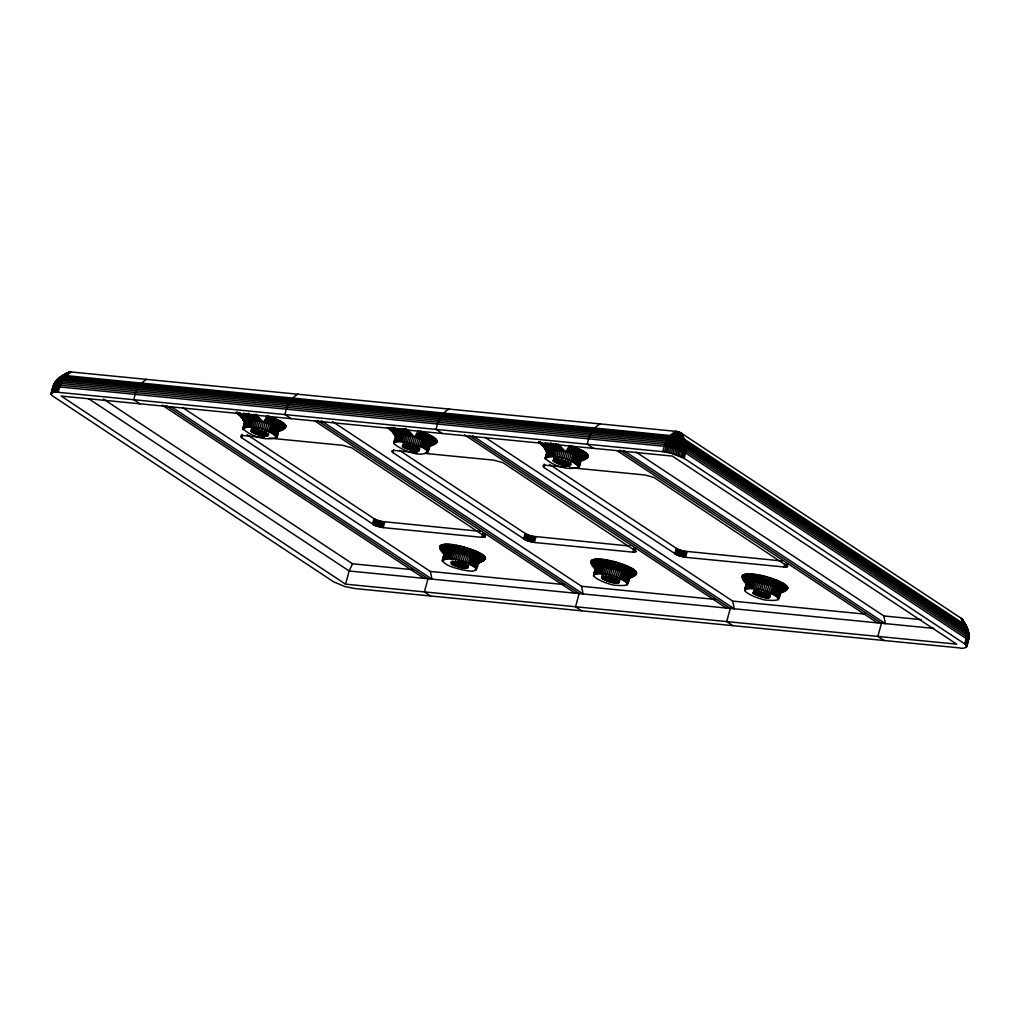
<?xml version="1.0" encoding="UTF-8"?>
<svg xmlns="http://www.w3.org/2000/svg" width="1020" height="1020" viewBox="0 0 1020 1020"><rect width="100%" height="100%" fill="white"/><g stroke="black" fill="none" stroke-linecap="round" stroke-linejoin="round"><path stroke-width="1.5" d="M671.122 453.199L684.254 458.413L964.499 643.76C970.339 646.935 962.854 649.294 959.603 647.917L354.998 588.565L345.015 586.577L333.617 581.821L53.371 396.474C47.532 393.312 55.016 390.94 58.267 392.317L662.872 451.669L671.122 453.199L677.65 431.664L681.079 433.003L961.324 618.35L967.138 627.695L968.388 631.992L961.834 618.796L967.138 627.695L966.577 628.792M968.477 631.635L966.922 627.325L965.506 626.089L684.535 440.308L681.079 433.003C686.243 440.347 686.664 449.654 683.247 457.789M968.745 633.892C968.35 639.221 969.994 631.303 966.692 631.074L686.447 445.727L676.132 441.43L667.093 439.62L62.501 380.269C57.834 378.522 52.492 382.882 53.448 387.549L52.861 389.372L53.932 385.522L60.295 385.139L664.887 444.49L674.819 446.467L686.154 451.184L966.399 636.531L968.758 639.221L967.47 642.167C969.421 638.839 970.377 631.928 966.45 629.327L686.205 443.981L676.502 439.939L667.985 438.243L63.38 378.892C58.918 377.056 52.76 382.245 54.697 386.312M680.799 456.539C683.77 448.621 684.637 439.594 679.613 432.276L679.192 442.387L676.247 454.729M452.268 559.151L454.129 552.381L454.346 544.935C447.334 543.278 432.059 543.38 444.325 554.357L442.463 561.127C447.359 566.533 455.277 567.923 462.034 569.823C465.694 569.976 475.435 573.61 476.008 568.369C469.174 562.683 448.851 554.663 442.463 561.127M603.419 573.979C611.26 573.138 643.097 587.571 616.667 585.314C609.552 586.028 578.519 572.284 603.419 573.979L605.268 567.209L605.497 559.776C597.605 558.259 583.389 557.94 595.808 569.734L591.46 562.645L595.808 569.734M754.571 588.82C762.412 587.979 794.249 602.412 767.818 600.155C760.703 600.856 729.67 587.125 754.571 588.82L756.419 582.05L756.636 574.617C748.756 573.1 734.54 572.781 746.959 584.562L742.598 577.473L746.959 584.562M672.856 453.67L677.101 437.35L677.65 431.664L676.337 431.396L71.145 371.969C66.861 373.027 58.484 376.38 57.515 380.957M476.149 569.772C484.054 556.665 463.768 555.148 455.812 552.636L456.335 545.279L454.346 544.935L455.812 552.636L453.951 559.406M626.968 584.983C636.301 571.697 614.69 570.065 606.951 567.477L607.486 560.12L605.497 559.776L606.951 567.477L605.102 574.247M778.451 599.454C786.356 586.334 766.071 584.83 758.102 582.318L758.638 574.948L756.636 574.617L758.102 582.318L756.253 589.088M677.854 455.315L680.748 441.341L678.988 432.046L677.688 441.889L674.577 454.18M684.535 440.308L680.671 432.76C685.376 440.181 685.312 449.195 682.087 457.164M242.773 428.655C252.526 424.116 269.28 429.484 276.751 437.376C266.424 441.392 250.792 436.331 242.773 428.655L244.915 421.043C253.687 418.99 285.625 422.637 276.611 437.797M393.924 443.496C393.707 425.633 423.045 438.919 429.7 444.975C430.325 463.067 400.261 449.986 393.924 443.496L396.066 435.884L394.817 433.296M395.824 436.279L396.257 437.758L391.501 429.496L395.824 436.279L392.993 431.422M444.325 554.357L440.002 547.192L444.172 553.86L444.886 552.687L447.244 552.062L455.812 552.636M545.075 458.324C554.829 453.798 571.582 459.153 579.041 467.058C568.726 471.061 553.082 466 545.075 458.324L547.204 450.725C555.976 448.66 587.928 452.319 578.901 467.479M606.951 567.477C603.789 567.477 596.241 564.838 595.476 569.185L591.039 561.472L595.374 568.255L593.474 575.471M758.102 582.318C754.94 582.305 747.392 579.679 746.615 584.026L744.766 590.797M457.546 552.967L458.388 545.674L456.335 545.279L457.546 552.967L455.698 559.738M608.698 567.808L609.539 560.515L607.486 560.12L608.698 567.808L606.849 574.579M759.849 582.649L760.678 575.356L758.638 574.948L759.849 582.649L758 589.42M963.046 621.868L961.924 618.987L966.055 626.828L961.477 619.369L962.701 621.983M53.843 384.833L55.348 383.558L60.945 383.405L665.537 442.756L675.291 444.707L686.409 449.335L966.654 634.682L968.885 636.875L967.954 641.861M968.592 636.378L966.488 645.481M683.706 439.849L682.775 439.403L680.174 432.518L681.921 437.886L682.023 443.47L679.371 455.914M682.775 439.403L680.671 438.523L679.613 432.276M459.331 553.35L460.466 546.133L458.388 545.674L459.331 553.35L457.483 560.12M610.483 568.191L611.617 560.975L609.539 560.515L610.483 568.191L608.634 574.961M761.634 583.032L762.769 575.815L760.678 575.356L761.634 583.032L759.785 589.802M478.406 563.014C497.76 556.933 470.309 549.066 464.674 547.217L461.142 553.796L460.466 546.133L462.57 546.656L459.293 560.567M627.3 584.613L629.251 576.95L636.658 573.138L628.817 578.212L635.83 574.502L628.307 578.519C649.842 572.411 622.366 564.034 615.825 562.045L612.293 568.637L611.617 560.975L613.721 561.484L610.444 575.408M779.968 593.053L787.733 588.489L779.446 593.347C800.993 587.252 773.517 578.875 766.976 576.886L763.444 583.466L762.769 575.815L764.872 576.325L761.596 590.236M69.602 372.772C66.988 371.535 60.422 377.107 57.273 379.772M52.466 388.403L54.85 386.924L59.746 386.95L664.339 446.301L674.335 448.29L685.721 453.033L965.965 638.38L968.248 641.503M60.129 377.604L69.768 371.981L58.905 378.19L55.998 382.015L61.825 376.354L69.322 372.364L60.205 377.311L69.36 372.211L60.205 377.311M968.911 635.804L968.745 633.088M461.104 561.051L464.674 547.217L462.57 546.656M612.242 575.892L615.825 562.045L613.721 561.484M763.393 590.733L766.976 576.886L764.872 576.325M51 393.771L52.568 387.982M51.102 394.243L52.861 387.625M51.88 392.7C53.27 386.771 56.036 375.73 64.337 377.642L668.929 437.006L676.821 438.575L685.81 442.323L966.055 627.67L967.852 629.429L968.146 632.298M52.543 392.47C53.881 385.738 57.757 374.684 66.402 375.64L677.14 436.216L684.547 439.276L964.793 624.622L966.922 627.325M53.384 392.292C54.506 382.959 60.792 375.003 69.768 371.981M54.391 392.203C55.59 383.137 61.302 375.003 70.138 371.943L60.766 376.839M55.552 392.164C56.852 383.38 61.927 375.092 70.597 371.93C62.602 375.704 58.216 383.8 56.852 392.203M58.267 392.317C59.759 384.17 63.495 376.048 71.145 371.969L62.564 376.482M242.926 429.152L244.774 422.382L241.778 417.065M243.487 427.482L245.335 420.712L236.155 412.564M269.127 438.103L342.669 445.319L351.772 447.818L485.38 536.711L481.759 537.31L383.188 527.633L375.079 525.568L241.651 437.72L241.855 434.482M243.257 429.688L245.947 420.431L236.857 412.284M241.651 437.72L242.416 434.902M244.889 426.997L246.738 420.227L238.858 413.1M245.845 426.844L247.694 420.087L239.496 412.603M246.967 426.781L248.816 420.01L241.855 413.597M248.217 426.768L250.078 419.998L243.321 413.278M249.619 426.832L251.468 420.074L244.826 413.368M251.124 426.972L252.973 420.202L246.432 413.521M250.856 431.231C253.674 427.048 264.741 431.549 268.821 434.775C265.06 438.511 255.306 434.265 250.856 431.231L251.647 428.311M251.302 431.664L252.106 428.757M252.73 427.176L254.579 420.406L248.14 413.75M251.94 432.136L252.73 429.216M252.73 432.62L253.929 428.247M254.413 427.431L256.262 420.673L250.971 415.14M253.687 433.105L254.873 428.731M256.147 427.762L258.009 420.992L251.761 414.388M254.758 433.589L255.956 429.216M255.944 434.048L257.537 428.221M257.933 428.145L259.794 421.387L253.304 414.426M257.206 434.494L258.404 430.121M259.743 428.591L261.592 421.821L255.574 414.694M258.532 434.902L259.73 430.529M259.87 435.272L261.464 429.445M261.553 429.076L263.402 422.305L267.214 415.841C273.819 417.868 298.312 426.22 277.606 431.702L285.88 426.832L278.128 431.396M261.222 435.591L262.408 431.218M263.338 429.611L267.214 415.841M262.535 435.846L263.721 431.473M265.085 430.172L269.267 416.492L265.187 422.841M263.785 436.037L264.983 431.677M264.945 436.178L266.144 431.804M266.768 430.784L271.269 417.18L266.934 423.415M266.003 436.228L266.806 433.322M266.934 436.216L267.724 433.309M268.375 431.396L273.207 417.881L268.617 424.014M267.699 436.139L268.502 433.219M269.879 432.046L271.728 425.276L275.056 418.621L270.224 424.639M271.282 432.697L273.13 425.926L278.422 420.125L271.728 425.276L276.802 419.36M272.544 433.347L274.393 426.577L279.926 420.89L273.13 425.926M273.653 433.997L275.515 427.227L281.278 421.642L274.393 426.577M274.622 434.635L276.471 427.864L282.476 422.395L275.515 427.227M275.413 435.247L277.262 428.476L283.522 423.121L276.471 427.864M276.025 435.833L277.873 429.063L284.376 423.835L277.262 428.476M275.757 438.472L277.236 433.054M276.458 436.394L278.307 429.624L285.065 424.511L277.873 429.063M276.28 438.166L278.549 430.134L285.855 425.761L278.307 429.624L285.549 425.161M345.538 584.154L61.162 396.079L672.333 456.08L956.709 644.155L345.538 584.154L349.133 570.996L352.512 563.792L413.176 569.746M394.447 442.629L396.487 435.553L387.307 427.406M372.491 524.267L374.034 518.632L247.159 434.711M393.975 443.05L395.25 442.042L397.099 435.272L389.143 428.145M424.97 453.403L493.82 460.16L502.924 462.659L636.531 551.552L632.91 552.151L534.34 542.474L526.231 540.409L392.789 452.561L393.567 449.743M373.218 524.701L374.761 519.065L374.034 518.632M395.25 442.042L396.04 441.826L397.889 435.068L390.01 427.941M374.098 525.134L375.64 519.499L374.761 519.065M396.04 441.826L396.997 441.685L398.845 434.915L390.647 427.444M375.079 525.568L376.622 519.932L375.64 519.499M396.997 441.685L398.106 441.609L399.967 434.851L391.846 427.367M376.176 525.989L377.719 520.353L376.622 519.932M398.106 441.609L399.368 441.609L401.23 434.839L394.472 428.119M377.336 526.384L378.879 520.748L377.719 520.353M399.368 441.609L400.758 441.673L402.619 434.902L397.073 429.318M378.535 526.741L380.077 521.092L378.879 520.748M400.758 441.673L402.275 441.813L404.124 435.043L397.583 428.362M379.759 527.047L381.301 521.411L480.178 531.369M402.454 446.505C401.663 440.92 416.708 446.964 419.615 449.195C418.2 453.913 406.368 448.94 402.454 446.505L403.257 443.598M402.275 441.813L403.869 442.004L405.731 435.247L399.292 428.591M380.957 527.302L382.5 521.666M403.091 446.977L403.882 444.057M382.105 527.506L383.647 521.857M403.882 447.448L404.685 444.541M403.869 442.004L405.552 442.272L407.413 435.502L401.064 428.872M383.188 527.633L384.731 521.998M404.838 447.933L406.024 443.572M405.552 442.272L407.299 442.603L409.147 435.833L402.913 429.229M405.909 448.417L407.107 444.044M407.095 448.889L408.293 444.516M407.299 442.603L409.084 442.986L410.945 436.216L404.443 429.267M408.357 449.335L409.951 443.509M409.084 442.986L410.894 443.432L412.743 436.662L405.718 428.336M409.683 449.743L410.869 445.37M414.49 444.452L412.705 443.917L414.553 437.147L418.366 430.682L414.49 444.452C418.786 446.479 426.577 447.41 427.75 452.638M411.022 450.113L412.22 445.74M412.373 450.432L413.967 444.592M413.674 450.687L414.872 446.314M416.236 445.013L420.418 431.332C427.125 433.398 448.532 441.698 428.757 446.543L436.751 442.132L428.757 446.543M414.936 450.878L416.134 446.505M416.096 451.006L417.295 446.645M417.919 445.612L422.42 432.008L418.085 438.243M417.154 451.069L418.353 446.696M418.085 451.057L418.876 448.15M419.526 446.237L424.358 432.722L419.768 438.842M418.85 450.98L419.653 448.06M421.031 446.887L422.879 440.117L426.207 433.462L421.375 439.467M422.42 447.538L424.282 440.767L429.573 434.966L422.879 440.117L427.954 434.201M423.683 448.188L425.544 441.418L431.077 435.719L424.282 440.767M424.804 448.838L426.653 442.068L432.429 436.483L425.544 441.418M425.773 449.463L427.622 442.706L433.627 437.223L426.653 442.068M426.564 450.088L428.413 443.317L434.66 437.962L427.622 442.706M427.176 450.674L429.025 443.904L435.527 438.664L428.413 443.317M427.609 451.235L429.458 444.465L436.216 439.352L429.025 443.904M427.418 453.007L429.7 444.975L437.006 440.602L429.458 444.465L436.7 439.99M442.374 560.184L444.223 553.414L439.977 546.121M442.323 560.63L444.465 553.019L440.729 545.266L444.886 552.687L443.037 559.457M443.649 559.177L445.498 552.406L442.221 544.654L446.288 552.202L444.439 558.973M445.396 558.82L447.244 552.062L444.427 544.31L448.366 551.986L446.505 558.756M447.767 558.743L449.616 551.973L448.851 544.31L451.018 552.037L449.157 558.807M450.661 558.947L452.523 552.177L452.421 544.654L454.129 552.381M451.49 564.111C447.155 557.927 465.413 563.92 467.466 565.883C470.233 571.761 453.875 565.743 451.49 564.111L452.281 561.191M452.281 564.583L453.084 561.676M453.224 565.08L454.027 562.16M454.308 565.552L455.506 561.191M455.494 566.024L456.692 561.65M456.756 566.47L457.954 562.096M458.082 566.878L459.676 561.051M459.421 567.247L460.619 562.874M460.759 567.566L461.958 563.193M462.889 561.586L466.765 547.817L462.952 554.281M462.073 567.821L463.666 561.994M464.635 562.147L468.817 548.467L464.737 554.816M463.335 568.012L464.521 563.652M464.495 568.153L465.694 563.779M466.318 562.747L470.819 549.155L466.484 555.39M465.553 568.204L466.357 565.297M466.484 568.191L467.275 565.284M467.925 563.371L472.757 549.856L468.167 555.989M467.249 568.114L468.053 565.195M467.848 567.961L468.652 565.042M469.429 564.022L471.278 557.251L474.606 550.596L469.774 556.614M470.819 564.672L472.681 557.902L477.972 552.1L471.278 557.251L476.34 551.336M472.081 565.322L473.943 558.552L479.476 552.853L472.681 557.902M473.203 565.972L475.052 559.202L480.828 553.618L473.943 558.552M481.759 537.31L482.919 533.077M474.16 566.61L476.021 559.84L482.026 554.37L475.052 559.202M482.74 537.387L483.518 534.556M474.963 567.222L476.812 560.452L483.059 555.097L476.021 559.84M483.595 537.374L484.36 534.556M475.575 567.808L477.424 561.038L483.926 555.798L476.812 560.452M484.296 537.31L485.074 534.493M475.294 570.448L477.857 561.599L484.602 556.486L477.424 561.038M475.817 570.142L478.099 562.109L485.405 557.736L477.857 561.599L485.099 557.137M484.844 537.17L485.609 534.352M545.216 458.821L547.077 452.051L544.068 446.747M545.789 457.151L547.638 450.381L545.56 446.671M523.642 539.108L525.185 533.46L399.623 450.419M569.861 467.619L644.971 475.001L654.062 477.5L787.682 566.393L784.061 566.992L685.491 557.315L677.382 555.25L543.94 467.402L544.157 464.164M545.56 459.357L548.25 450.113L539.146 441.966M543.94 467.402L544.718 464.584M524.369 539.542L525.912 533.894L525.185 533.46M547.192 456.667L549.04 449.897L540.026 441.762M525.236 539.975L526.779 534.34L525.912 533.894M548.148 456.526L549.997 449.756L542.971 443.343M526.231 540.409L527.774 534.773L526.779 534.34M549.257 456.45L551.106 449.68L544.144 443.267M527.327 540.829L528.87 535.194L527.774 534.773M550.519 456.45L552.368 449.68L545.623 442.96M528.487 541.225L530.03 535.577L528.87 535.194M551.909 456.514L553.758 449.743L547.115 443.05M529.686 541.569L531.229 535.933L530.03 535.577M553.414 456.641L555.275 449.884L548.734 443.203M530.91 541.888L532.453 536.239L629.761 546.057M553.159 460.912C555.976 456.718 567.043 461.219 571.123 464.457C567.362 468.193 557.596 463.934 553.159 460.912L553.949 457.993M553.605 461.346L554.395 458.426M555.02 456.845L556.869 450.075L550.43 443.419M532.108 542.143L533.651 536.507M554.23 461.805L555.033 458.898M555.033 462.289L556.231 457.916M533.256 542.347L534.799 536.698M556.703 457.113L558.552 450.343L552.215 443.713M555.976 462.774L557.175 458.401M534.34 542.474L535.882 536.839M558.45 457.444L560.299 450.674L554.064 444.07M557.06 463.258L558.259 458.885M558.246 463.73L559.432 459.357M560.235 457.827L562.084 451.057L555.594 444.108M559.508 464.176L560.707 459.803M562.045 458.26L563.894 451.503L557.863 444.363M560.822 464.584L562.02 460.211M562.173 464.942L563.371 460.581M563.843 458.758L565.705 451.987L569.517 445.523C576.121 447.55 600.614 455.902 579.908 461.384L587.903 456.973L580.469 460.964M563.512 465.26L564.71 460.887M565.641 459.281L569.517 445.523M564.825 465.528L566.024 461.155M567.375 459.854L571.57 446.173L567.49 452.523M566.087 465.719L567.273 461.346M567.247 465.847L568.446 461.473M569.071 460.453L573.572 446.849L569.236 453.084M568.306 465.911L569.109 462.991M569.236 465.898L570.027 462.978M570.677 461.078L575.51 447.563L570.919 453.683M570.001 465.821L570.805 462.901M572.182 461.716L574.03 454.945L577.358 448.29L572.526 454.308M573.572 462.366L575.42 455.596L580.724 449.794L574.03 454.945L579.092 449.042M574.834 463.029L576.683 456.259L582.229 450.559L575.42 455.596M575.956 463.666L577.804 456.896L583.58 451.312L576.683 456.259M576.912 464.304L578.774 457.534L584.779 452.064L577.804 456.896M577.715 464.929L579.564 458.158L585.811 452.803L578.774 457.534M578.327 465.515L580.176 458.745L586.678 453.505L579.564 458.158M578.047 468.142L579.156 464.087M578.761 466.063L580.609 459.306L587.354 454.18L580.176 458.745M578.569 467.836L580.852 459.816L588.158 455.443L580.609 459.306L587.851 454.831M593.755 574.63L595.603 567.859L591.88 560.107L596.037 567.515L593.614 575.956M594.8 574.018L596.649 567.247L593.372 559.495L597.439 567.043L595.591 573.801M596.547 573.661L598.396 566.89L595.565 559.151L599.505 566.827L597.656 573.584M598.918 573.584L600.767 566.814L600.002 559.151L602.157 566.878L600.308 573.648M601.813 573.788L603.674 567.018L603.572 559.495L605.268 567.209M601.558 578.047C604.363 573.852 615.442 578.365 619.522 581.591C615.761 585.327 605.995 581.081 601.558 578.047L602.348 575.127M602.004 578.48L602.794 575.573M602.629 578.952L603.432 576.032M603.432 579.424L604.235 576.517M604.375 579.908L605.574 575.548M605.459 580.393L606.658 576.019M606.645 580.864L607.831 576.491M607.907 581.311L609.106 576.938M609.22 581.719L610.419 577.345M610.572 582.088L612.166 576.249M611.911 582.394L613.109 578.034M614.027 576.428L617.916 562.658L614.104 569.122M613.224 582.662L614.422 578.289M615.774 576.988L619.969 563.308L615.889 569.657M614.486 582.853L615.672 578.48M615.646 582.981L616.845 578.608M617.47 577.588L621.97 563.983L617.635 570.218M616.705 583.045L617.508 580.125M617.623 583.032L618.426 580.125M619.076 578.212L623.908 564.697L619.318 570.817M618.4 582.956L619.191 580.036M619 582.803L619.803 579.883M620.581 578.85L622.429 572.092L625.744 565.424L620.925 571.442M621.97 579.5L623.819 572.743L629.123 566.942L622.429 572.092L627.491 566.176M623.233 580.163L625.081 573.393L630.628 567.694L623.819 572.743M624.355 580.813L626.203 574.043L631.979 568.459L625.081 573.393M632.91 552.151L634.07 547.918M625.311 581.438L627.172 574.668L633.178 569.198L626.203 574.043M633.892 552.215L635.052 547.995M626.101 582.063L627.963 575.293L634.211 569.938L627.172 574.668M634.746 552.215L635.511 549.397M626.726 582.649L628.575 575.879L635.077 570.639L627.963 575.293M662.872 451.669C664.351 443.522 668.1 435.412 675.737 431.32L668.47 439.786L664.39 451.847M627.16 583.211L629.008 576.44L635.753 571.327L628.575 575.879M665.996 452.089L670.65 438.6L676.987 431.511L671.44 440.283L667.666 452.408M669.388 452.765L674.577 435.578L677.65 431.664M684.254 458.413L686.511 447.512L684.547 439.276M674.794 553.936L676.337 548.301L549.448 464.38M675.52 554.383L677.063 548.734L676.337 548.301M676.387 554.816L677.93 549.181L677.063 548.734M677.382 555.25L678.925 549.614L677.93 549.181M678.478 555.67L680.021 550.022L678.925 549.614M679.639 556.053L681.181 550.417L680.021 550.022M680.837 556.41L682.38 550.774L681.181 550.417M682.048 556.729L683.604 551.081L782.48 561.038M683.26 556.984L684.803 551.336M684.407 557.175L685.95 551.539M685.491 557.315L687.034 551.667M744.664 589.853L746.525 583.083L742.279 575.803M744.625 590.299L746.755 582.7L743.032 574.936L747.188 582.356L745.327 589.126M745.939 588.859L747.8 582.088L744.524 574.324L748.591 581.872L746.729 588.642M747.698 588.502L749.547 581.731L746.716 573.979L750.656 581.655L748.807 588.425M750.07 588.425L751.918 581.655L751.153 573.992L753.308 581.719L751.459 588.489M752.964 588.616L754.813 581.846L754.724 574.336L756.419 582.05M753.155 593.321C752.352 587.737 767.397 593.78 770.317 596.011C768.901 600.729 757.069 595.756 753.155 593.321L753.946 590.401M753.78 593.78L754.583 590.873M754.583 594.265L755.374 591.345M755.527 594.749L756.725 590.376M756.61 595.234L757.796 590.861M757.784 595.706L758.982 591.332M759.058 596.152L760.244 591.778M760.372 596.56L761.57 592.186M761.723 596.917L762.922 592.556M763.062 597.236L764.656 591.409M765.178 591.256L769.067 577.498L765.242 583.963M764.375 597.503L765.574 593.13M766.925 591.829L771.12 578.149L767.04 584.486M765.625 597.694L766.823 593.321M766.798 597.822L767.996 593.449M768.608 592.429L773.122 578.824L768.774 585.059M767.856 597.886L769.054 593.512M768.774 597.873L769.577 594.953M770.215 593.053L775.047 579.538L770.47 585.658M769.552 597.784L770.342 594.877M771.732 593.691L773.581 586.921L776.896 580.265L772.076 586.283M773.122 594.341L774.971 587.571L780.274 581.77L773.581 586.921L778.643 581.017M774.384 594.991L776.233 588.234L781.766 582.535L774.971 587.571M775.506 595.642L777.355 588.871L783.13 583.287L776.233 588.234M784.061 566.992L784.839 564.175M776.462 596.279L778.311 589.509L784.329 584.039L777.355 588.871M785.043 567.056L785.808 564.238M777.253 596.891L779.114 590.134L785.362 584.766L778.311 589.509M785.897 567.056L786.662 564.238M777.877 597.49L779.726 590.72L786.229 585.48L779.114 590.134M786.599 566.98L787.363 564.162M778.298 598.039L780.16 591.269L786.904 586.156L779.726 590.72M778.12 599.811L780.402 591.791L787.708 587.418L780.16 591.269L787.402 586.806M787.134 566.852L787.912 564.034M964.499 643.76C968.133 635.332 967.228 625.566 961.324 618.35C967.84 625.655 970.211 635.881 966.004 644.933M965.341 644.359C969.166 635.753 967.738 625.795 961.643 618.579L966.577 626.943M966.361 646.195L967.1 643.505M966.781 645.991L968.248 640.624M966.475 647.241L968.337 641.083M52.568 388.875L53.461 385.815M480.981 560.63L482.167 560.49L476.455 563.92L484.678 559.674L477.679 563.371L485.52 558.297L478.099 562.109M429.751 445.447L437.121 441.163L429.7 444.975M580.903 460.288L588.26 456.004L580.852 459.816M53.167 387.052L55.628 382.143L61.684 381.786L666.277 441.137L674.092 442.578L686.511 447.512L966.756 632.859L968.911 634.975L968.592 638.074L967.623 629.034M53.065 386.58L55.169 382.423M243.665 418.455L244.621 421.885L240.452 415.216L244.774 422.382M545.343 446.849L546.924 451.554L543.583 446.224M416.339 437.682L420.418 431.332M62.041 376.074L61.927 377.017M60.205 377.948L69.322 372.364M146.714 379.389C139.077 383.469 135.328 391.591 133.85 399.738L140.033 403.831M297.865 394.217C290.228 398.31 286.48 406.432 285.001 414.579L291.172 418.659M449.017 409.058C441.379 413.151 437.631 421.273 436.139 429.407L442.323 433.5M600.168 423.899C592.518 427.992 588.782 436.101 587.29 444.248L593.474 448.341M65.815 374.99L69.411 372.555L65.662 374.786M63.393 376.456L674.615 436.7L675.865 435.871M579.411 461.104L583.733 458.324M628.894 577.549L632.132 575.458L628.269 577.613M674.615 436.7L677.14 436.216L678.325 431.842L678.415 436.585L680.671 438.523M636.25 571.965L629.008 576.44L636.556 572.577L629.251 576.95M279.187 430.567L284.478 428.03L278.167 431.294M429.19 446.097L434.788 443.139M580.342 460.938L586.768 457.712L579.908 461.384M628.741 578.072L632.17 576.007M779.892 592.913L786.318 589.688L780.007 592.939M278.6 430.606L285.97 426.322L278.549 430.134M780.453 592.263L787.81 587.979L780.402 591.791M61.238 376.673L62.934 375.704M675.852 437.006L678.415 436.585M478.01 563.002L485.431 558.807L478.15 562.581M277.351 431.396L281.303 429.229M428.489 446.237L433.768 443.356L432.582 443.496M579.64 461.078L584.919 458.184M479.527 561.931L482.167 560.49M629.365 577.486L631.992 576.045M779.191 593.053L784.469 590.159L783.284 590.299M279.595 430.491L283.637 428.311M579.207 461.626L585.926 457.98M476.455 563.92L484.015 560.005L478.52 562.938M634.325 575.114L628.945 578.034L635.167 574.846L633.318 575.331M780.096 592.862L785.476 589.955M64.324 376.482L66.402 375.64M967.215 640.522L967.878 640.292M264.435 437.644L243.117 435.578L240.656 435.986L241.077 437.312M417.154 452.638L394.268 450.419L391.629 451.082L392.789 452.561M565.169 467.16L545.419 465.26L542.959 465.668L543.38 466.981M182.669 407.605L430.389 571.442L564.213 584.575M332.494 421.566L581.54 586.283L715.364 599.416M484.972 437.287L732.691 601.111L864.934 614.104M636.123 452.115L883.843 615.952L921.162 619.612M933.772 628.384L349.133 570.996L88.689 398.743M682.38 550.774L683.604 551.081M531.229 535.933L532.453 536.239M380.077 521.092L381.301 521.411M410.894 443.432L412.705 443.917M677.101 437.35L679.524 438.115M623.602 450.508L885.385 623.641L883.843 615.952M619.663 450.113L881.446 623.245L877.85 636.416L884.021 640.496M617.049 450.611L877.506 622.863M472.464 435.667L734.234 608.8L732.691 601.111M469.85 436.165L730.294 608.417L726.699 621.575L732.883 625.668M464.572 434.89L726.355 608.022M321.313 420.826L583.083 593.959L581.54 586.283M317.373 420.444L579.143 593.576L575.548 606.734L581.731 610.827M314.759 420.941L575.203 593.194M171.487 406.865L431.944 579.13L430.389 571.442M166.222 405.603L427.992 578.735L424.397 591.893L430.58 595.986M162.269 405.22L424.052 578.353M103.479 399.088L352.512 563.792M594.533 565.411L591.944 563.282L594.877 567.961M393.95 432.697L392.407 431.307L396.053 437.159M444.554 553.261L440.308 547.804L444.452 554.293M538.828 442.068L548.25 450.113M388.862 428.234L397.099 435.272M236.538 412.399L245.947 420.431M539.644 441.839L549.04 449.897M389.665 428.005L397.889 435.068M237.341 412.156L246.738 420.227M542.959 443.687L549.997 449.756M390.647 427.839L398.845 434.915M239.496 412.998L247.694 420.087M544.093 443.598L551.106 449.68M391.782 427.75L399.967 434.851M241.804 413.916L248.816 420.01M545.381 443.572L552.368 449.68L545.47 443.267M393.07 427.724L401.23 434.839L393.172 427.367M243.079 413.903L250.078 419.998L243.181 413.597M538.458 442.234L547.638 450.381M546.937 443.33L553.758 449.743M394.651 427.431L402.619 434.902M244.634 413.661L251.468 420.074M548.505 443.47L555.275 449.884M397.354 428.629L404.124 435.043M246.215 413.801L252.973 420.202M550.175 443.674L556.869 450.075M399.037 428.833L405.731 435.247M247.885 414.005L254.579 420.406M550.838 442.871L558.552 450.343M400.783 429.101L407.413 435.502M248.536 413.202L256.262 420.673M553.758 444.274L560.299 450.674M402.607 429.433L409.147 435.833M251.455 414.604L258.009 420.992M555.619 444.669L562.084 451.057M403.397 428.757L410.945 436.216M253.317 414.987L259.794 421.387M743.784 578.799L743.096 578.123L747.456 584.587M556.053 443.649L563.894 451.503L557.506 444.567M543.787 446.683L547.408 452.587L543.545 446.148L547.166 451.452M404.902 428.821L412.743 436.662L405.284 428.578M254.873 415.102L261.592 421.821L255.204 414.898M241.931 417.154L241.255 416.479L245.603 422.93M558.361 443.942L565.705 451.987M408.255 430.249L414.553 437.147M256.058 414.26L263.402 422.305M964.793 624.622L966.106 626.522M746.117 581.795L744.638 579.513L747.481 584.498M545.827 448.685L547.306 450.967M746.525 583.083L742.19 576.313L746.615 584.026M544.808 447.729L546.975 451.108L544.846 447.474M444.223 553.414L439.888 546.631L444.172 553.86M241.791 416.925L244.672 421.438L241.842 416.581M594.838 567.439L592.633 563.971L594.851 567.77M395.288 435.464L393.082 431.995L396.04 437.057M444.414 553.758L441.481 549.13L444.439 554.192M543.545 446.148L547.204 452L543.864 446.811M680.824 437.44L681.768 438.957M396.257 437.758L391.603 430.058M240.758 415.828L245.106 422.917M961.924 618.987L967.138 627.695M542.755 444.898L547.077 452.051M544.234 446.836L547.192 451.898M591.128 560.962L595.374 568.255M742.56 575.344L746.755 582.7M545.114 447.04L547.204 450.725M591.409 560.503L595.603 567.859M394.663 433.436L396.066 435.884M440.257 545.662L444.465 553.019M242.811 417.371L244.915 421.043M545.802 448.787L547.217 451.273M442.348 549.844L444.465 553.579M242.798 417.868L245.629 422.841M961.477 619.369L962.88 621.919M747.8 582.088L743.682 574.604L747.188 582.356M596.649 567.247L592.531 559.763L596.037 567.515M445.498 552.406L441.392 544.922L444.886 552.687M966.055 626.828L961.885 619.153L967.202 628.027L966.297 626.242M749.547 581.731L745.543 574.12L748.591 581.872M598.396 566.89L594.392 559.279L597.439 567.043M447.244 552.062L443.241 544.45L446.288 552.202M750.656 581.655L748.055 573.916L751.918 581.655L749.534 573.916M599.505 566.827L596.904 559.075L600.767 566.814L598.383 559.075M448.366 551.986L445.753 544.234L449.616 551.973L447.244 544.234M754.813 581.846L752.887 574.132L753.308 581.719M603.674 567.018L601.736 559.292L602.157 566.878M452.523 552.177L450.585 544.45L451.018 552.037M672.18 436.216L672.129 435.132L676.337 431.396L673.378 436.445M670.994 435.004L671.032 436.05"/></g></svg>
